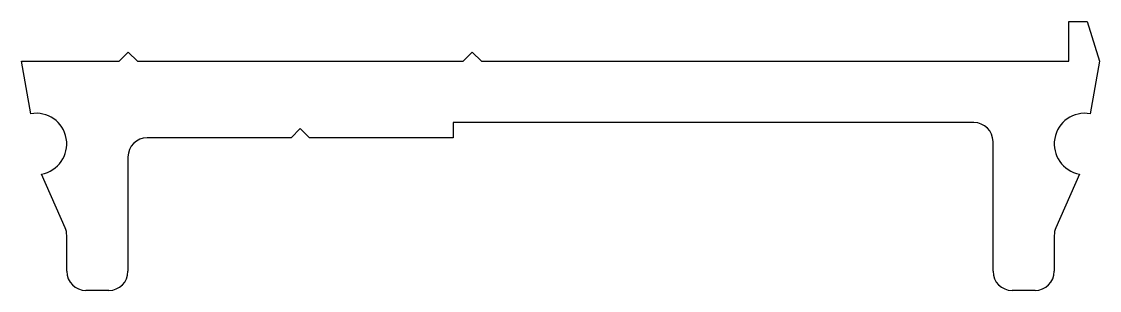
# Model space of a CAD drawing. Extents: x 2.2 to 46.9, y 2.2 to 13.4.
import ezdxf

# ---------------------------------------------------------------- set-up
doc = ezdxf.new("R2010")
doc.units = 0
doc.layers.get('0').update_dxf_attribs({"linetype": 'CONTINUOUS'})

msp = doc.modelspace()

# ---------------------------------------------------------------- linework, layer by layer
for p, q in [((45.657, 11.76), (45.657, 13.411)), ((45.657, 13.411), (46.419, 13.411)), ((46.419, 13.411), (46.927, 11.76)), ((6.267, 11.76), (6.648, 12.141)), ((6.648, 12.141), (7.029, 11.76)), ((20.535, 11.76), (20.916, 12.141)), ((20.916, 12.141), (21.297, 11.76)), ((2.22, 11.76), (6.267, 11.76)), ((2.605, 9.582), (2.22, 11.76)), ((7.029, 11.76), (20.535, 11.76)), ((21.297, 11.76), (45.657, 11.76)), ((46.927, 11.76), (46.543, 9.582)), ((13.779, 8.966), (13.398, 8.585)), ((14.16, 8.585), (13.779, 8.966)), ((41.719, 9.22), (20.129, 9.22)), ((20.129, 9.22), (20.129, 8.585)), ((13.398, 8.585), (7.429, 8.585)), ((20.129, 8.585), (14.16, 8.585)), ((42.513, 3.042), (42.513, 8.426)), ((6.635, 7.791), (6.635, 3.042)), ((4.028, 4.85), (3.046, 7.08)), ((46.102, 7.08), (45.12, 4.85)), ((4.095, 3.042), (4.095, 4.53)), ((45.053, 4.53), (45.053, 3.042)), ((5.841, 2.248), (4.889, 2.248)), ((44.259, 2.248), (43.307, 2.248))]:
    msp.add_line(p, q)
for centre, radius, start, end in [((2.825, 8.331), 1.27, 280, 100), ((46.323, 8.331), 1.27, 80, 260), ((41.719, 8.426), 0.794, 0, 90), ((7.429, 7.791), 0.794, 90, 180), ((3.301, 4.53), 0.794, 0, 23.7641), ((45.847, 4.53), 0.794, 156.2359, 180), ((4.889, 3.042), 0.794, 180, 270), ((5.841, 3.042), 0.794, 270, 360), ((43.307, 3.042), 0.794, 180, 270), ((44.259, 3.042), 0.794, 270, 0)]:
    msp.add_arc(centre, radius, start, end)

doc.saveas('drawing.dxf')
